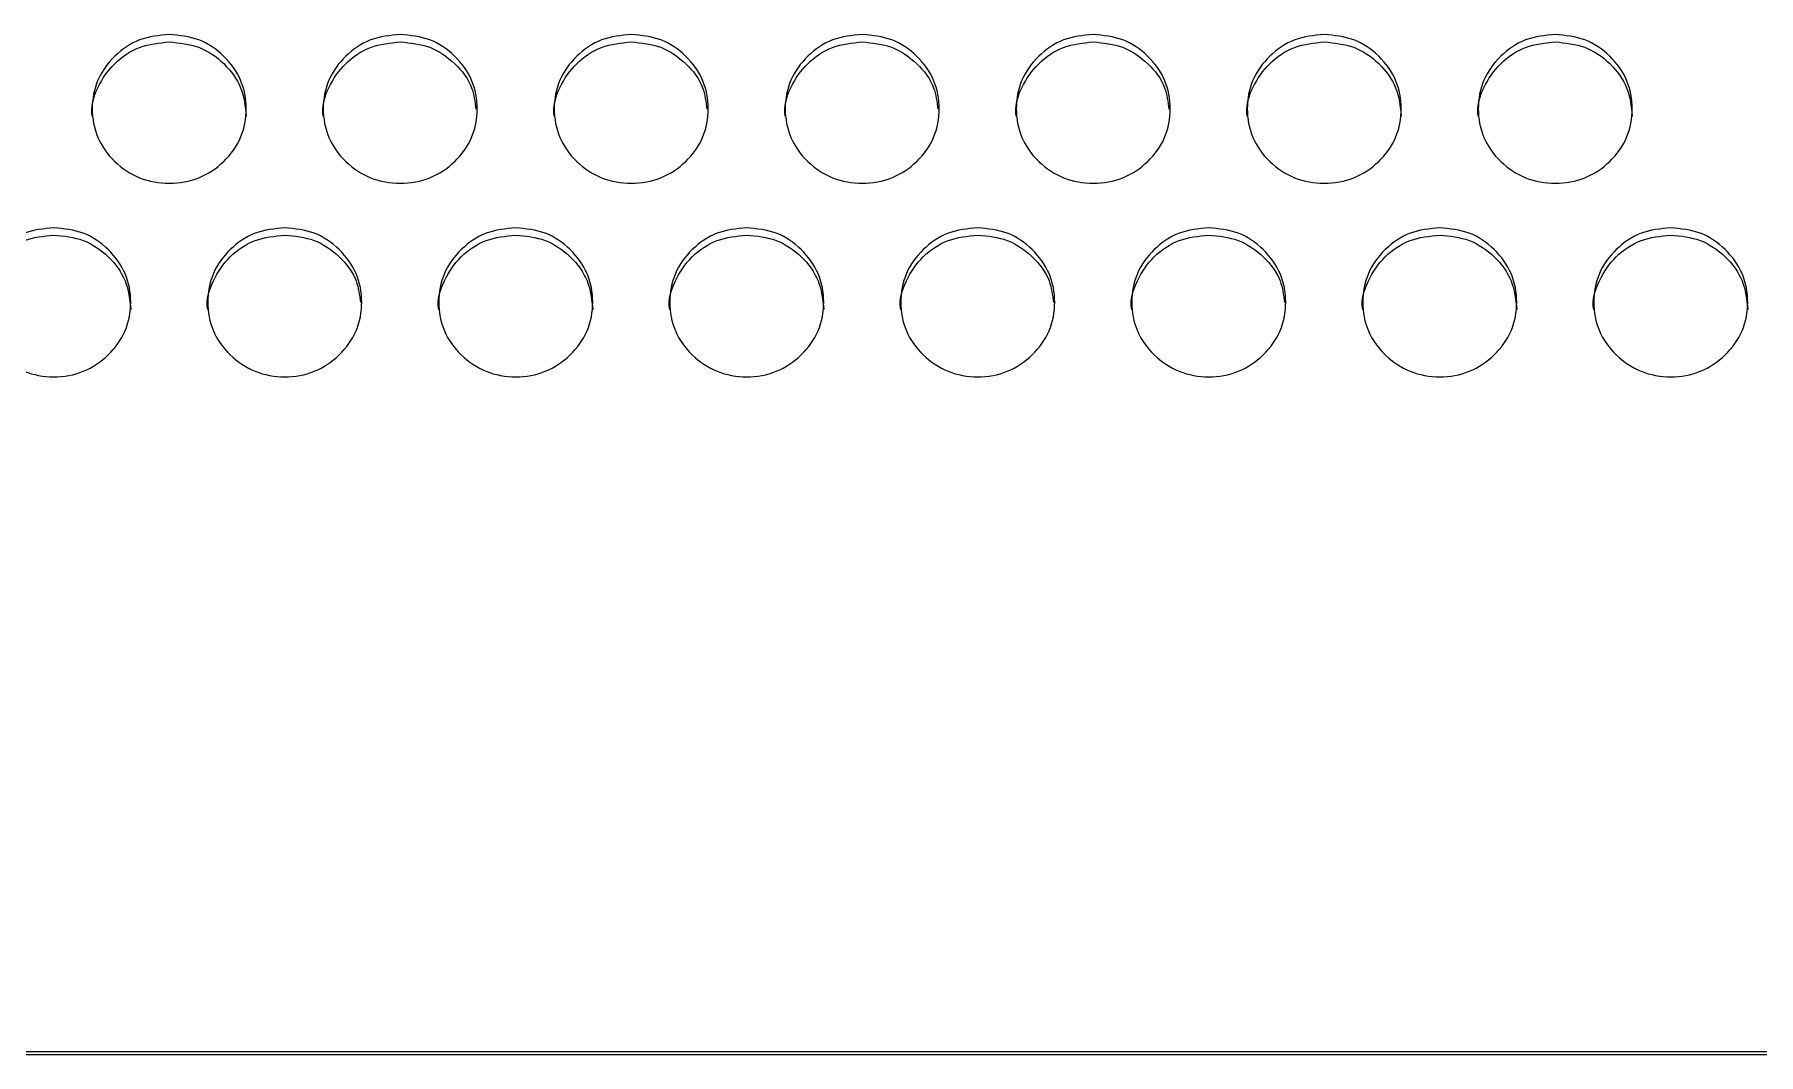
# Model space of a CAD drawing. Header units: millimetres. Extents: x 0.6 to 29.2, y 0.5 to 20.5.
# Drawn here: x 13.048 to 13.645, y 10.638 to 10.992 of the extents above; entities that cross this region are included whole.
import ezdxf

# ---------------------------------------------------------------- set-up
doc = ezdxf.new("R2010")
doc.units = ezdxf.units.MM

msp = doc.modelspace()

# ---------------------------------------------------------------- linework, layer by layer
for p, q in [((10.90135, 10.63898), (13.90135, 10.63898)), ((10.90135, 10.63796), (13.90135, 10.63796))]:
    msp.add_line(p, q)
for points, knots in [([(13.06802, 10.96315), (13.06802, 10.96316), (13.06735, 10.96646), (13.06957, 10.9734), (13.0753, 10.98175), (13.08417, 10.98788), (13.09118, 10.98858), (13.09468, 10.98893)], [0, 0, 0, 0, 0.0004469, 0.2504865, 0.5001314, 0.749904, 1, 1, 1, 1]), ([(13.09468, 10.99151), (13.09819, 10.99117), (13.10521, 10.99048), (13.11397, 10.98435), (13.12011, 10.97593), (13.12197, 10.96573), (13.12011, 10.95556), (13.11398, 10.94708), (13.10522, 10.94114), (13.09468, 10.93934), (13.08415, 10.94115), (13.07538, 10.94708), (13.06926, 10.95555), (13.0674, 10.96574), (13.06926, 10.97593), (13.07539, 10.98434), (13.08415, 10.99046), (13.09117, 10.99116), (13.09468, 10.99151)], [0, 0, 0, 0, 0.062436, 0.124971, 0.187529, 0.249979, 0.312539, 0.374983, 0.437547, 0.499991, 0.562542, 0.624995, 0.687551, 0.750003, 0.812562, 0.875009, 0.937471, 1, 1, 1, 1]), ([(13.09468, 10.98893), (13.09819, 10.98859), (13.10522, 10.9879), (13.11393, 10.98177), (13.12027, 10.97336), (13.12099, 10.96658), (13.12135, 10.96319)], [0, 0, 0, 0, 0.249957, 0.500258, 0.750578, 1, 1, 1, 1]), ([(13.14802, 10.96315), (13.14802, 10.96316), (13.14735, 10.96646), (13.14957, 10.9734), (13.1553, 10.98175), (13.16417, 10.98788), (13.17118, 10.98858), (13.17468, 10.98893)], [0, 0, 0, 0, 0.000447, 0.25049, 0.500137, 0.749911, 1, 1, 1, 1]), ([(13.17468, 10.99151), (13.17819, 10.99117), (13.18521, 10.99048), (13.19397, 10.98435), (13.20011, 10.97593), (13.20197, 10.96573), (13.20011, 10.95556), (13.19398, 10.94708), (13.18522, 10.94114), (13.17468, 10.93934), (13.16415, 10.94115), (13.15538, 10.94708), (13.14926, 10.95555), (13.1474, 10.96574), (13.14926, 10.97593), (13.15539, 10.98434), (13.16415, 10.99046), (13.17117, 10.99116), (13.17468, 10.99151)], [0, 0, 0, 0, 0.062438, 0.124974, 0.187531, 0.249981, 0.312541, 0.374985, 0.437549, 0.499993, 0.562546, 0.624997, 0.687553, 0.750005, 0.812565, 0.875011, 0.937473, 1, 1, 1, 1]), ([(13.17468, 10.98893), (13.1782, 10.98859), (13.18523, 10.9879), (13.19389, 10.98175), (13.19987, 10.9741), (13.20056, 10.96818), (13.20086, 10.96565)], [0, 0, 0, 0, 0.266554, 0.533465, 0.800396, 1, 1, 1, 1]), ([(13.22802, 10.96315), (13.22802, 10.96316), (13.22735, 10.96646), (13.22957, 10.9734), (13.2353, 10.98175), (13.24417, 10.98788), (13.25118, 10.98858), (13.25468, 10.98893)], [0, 0, 0, 0, 0.0004469, 0.2504865, 0.5001314, 0.749904, 1, 1, 1, 1]), ([(13.25468, 10.99151), (13.25819, 10.99117), (13.26521, 10.99048), (13.27397, 10.98435), (13.28011, 10.97593), (13.28197, 10.96573), (13.28011, 10.95556), (13.27398, 10.94708), (13.26522, 10.94114), (13.25468, 10.93934), (13.24415, 10.94115), (13.23538, 10.94708), (13.22926, 10.95556), (13.2274, 10.96574), (13.22926, 10.97593), (13.23539, 10.98434), (13.24415, 10.99046), (13.25117, 10.99116), (13.25468, 10.99151)], [0, 0, 0, 0, 0.062436, 0.1249731, 0.1875306, 0.2499804, 0.3125397, 0.3749848, 0.4375489, 0.499993, 0.5625438, 0.6249969, 0.6875514, 0.7500037, 0.8125626, 0.875009, 0.9374706, 1, 1, 1, 1]), ([(13.25468, 10.98893), (13.2582, 10.98859), (13.26523, 10.9879), (13.27389, 10.98175), (13.27987, 10.9741), (13.28056, 10.96818), (13.28086, 10.96565)], [0, 0, 0, 0, 0.266545, 0.533465, 0.800396, 1, 1, 1, 1]), ([(13.30802, 10.96315), (13.30802, 10.96316), (13.30742, 10.96647), (13.30953, 10.9734), (13.31531, 10.98175), (13.32417, 10.98788), (13.33118, 10.98858), (13.33468, 10.98893)], [0, 0, 0, 0, 0.000445, 0.250488, 0.500135, 0.749911, 1, 1, 1, 1]), ([(13.33468, 10.99151), (13.33819, 10.99117), (13.34521, 10.99048), (13.35397, 10.98435), (13.36011, 10.97593), (13.36197, 10.96573), (13.36011, 10.95556), (13.35398, 10.94708), (13.34522, 10.94114), (13.33468, 10.93934), (13.32415, 10.94115), (13.31538, 10.94708), (13.30926, 10.95555), (13.3074, 10.96574), (13.30926, 10.97593), (13.31539, 10.98434), (13.32415, 10.99046), (13.33117, 10.99116), (13.33468, 10.99151)], [0, 0, 0, 0, 0.062438, 0.124974, 0.187531, 0.249982, 0.312541, 0.374985, 0.437549, 0.499994, 0.562545, 0.624998, 0.687554, 0.750006, 0.812565, 0.875011, 0.937473, 1, 1, 1, 1]), ([(13.33468, 10.98893), (13.3382, 10.98859), (13.34523, 10.9879), (13.35389, 10.98175), (13.35987, 10.9741), (13.36056, 10.96818), (13.36086, 10.96565)], [0, 0, 0, 0, 0.266554, 0.533465, 0.800396, 1, 1, 1, 1]), ([(13.38802, 10.96315), (13.38802, 10.96316), (13.38735, 10.96646), (13.38957, 10.9734), (13.3953, 10.98175), (13.40417, 10.98788), (13.41118, 10.98858), (13.41468, 10.98893)], [0, 0, 0, 0, 0.000447, 0.250489, 0.50013, 0.749903, 1, 1, 1, 1]), ([(13.41468, 10.99151), (13.41819, 10.99117), (13.42521, 10.99048), (13.43397, 10.98435), (13.44011, 10.97593), (13.44197, 10.96573), (13.44011, 10.95556), (13.43398, 10.94708), (13.42522, 10.94114), (13.41468, 10.93934), (13.40415, 10.94115), (13.39538, 10.94708), (13.38926, 10.95555), (13.3874, 10.96574), (13.38926, 10.97593), (13.39538, 10.98434), (13.40415, 10.99046), (13.41117, 10.99116), (13.41468, 10.99151)], [0, 0, 0, 0, 0.062436, 0.124973, 0.187531, 0.249981, 0.312541, 0.374986, 0.437548, 0.499992, 0.562545, 0.624996, 0.687552, 0.750004, 0.812564, 0.875009, 0.937471, 1, 1, 1, 1]), ([(13.41468, 10.98893), (13.4182, 10.98859), (13.42523, 10.9879), (13.43389, 10.98175), (13.43987, 10.9741), (13.44056, 10.96818), (13.44086, 10.96565)], [0, 0, 0, 0, 0.266545, 0.533465, 0.800396, 1, 1, 1, 1]), ([(13.46802, 10.96315), (13.46802, 10.96316), (13.46735, 10.96646), (13.46957, 10.9734), (13.4753, 10.98175), (13.48417, 10.98788), (13.49118, 10.98858), (13.49468, 10.98893)], [0, 0, 0, 0, 0.0004469, 0.2504865, 0.5001314, 0.749904, 1, 1, 1, 1]), ([(13.49468, 10.99151), (13.49819, 10.99117), (13.50521, 10.99048), (13.51397, 10.98435), (13.52011, 10.97593), (13.52197, 10.96573), (13.52011, 10.95556), (13.51398, 10.94708), (13.50522, 10.94114), (13.49468, 10.93934), (13.48415, 10.94115), (13.47538, 10.94708), (13.46926, 10.95555), (13.4674, 10.96574), (13.46926, 10.97593), (13.47539, 10.98434), (13.48415, 10.99046), (13.49117, 10.99116), (13.49468, 10.99151)], [0, 0, 0, 0, 0.062436, 0.124971, 0.187529, 0.249979, 0.312539, 0.374983, 0.437547, 0.499991, 0.562542, 0.624995, 0.687551, 0.750003, 0.812562, 0.875009, 0.937471, 1, 1, 1, 1]), ([(13.49468, 10.98893), (13.49819, 10.98859), (13.50522, 10.9879), (13.51393, 10.98177), (13.52027, 10.97336), (13.52099, 10.96658), (13.52135, 10.96319)], [0, 0, 0, 0, 0.249957, 0.500258, 0.750578, 1, 1, 1, 1]), ([(13.54802, 10.96315), (13.54802, 10.96316), (13.54735, 10.96646), (13.54957, 10.9734), (13.5553, 10.98175), (13.56417, 10.98788), (13.57118, 10.98858), (13.57468, 10.98893)], [0, 0, 0, 0, 0.000447, 0.25049, 0.50013, 0.749912, 1, 1, 1, 1]), ([(13.57468, 10.99151), (13.57819, 10.99117), (13.58521, 10.99048), (13.59397, 10.98435), (13.60011, 10.97593), (13.60197, 10.96573), (13.60011, 10.95556), (13.59398, 10.94708), (13.58522, 10.94114), (13.57468, 10.93934), (13.56415, 10.94115), (13.55538, 10.94708), (13.54926, 10.95555), (13.5474, 10.96574), (13.54926, 10.97593), (13.55538, 10.98434), (13.56415, 10.99046), (13.57117, 10.99116), (13.57468, 10.99151)], [0, 0, 0, 0, 0.062438, 0.124973, 0.187531, 0.249981, 0.312541, 0.374985, 0.437549, 0.499993, 0.562546, 0.624997, 0.687553, 0.750005, 0.812564, 0.875009, 0.937473, 1, 1, 1, 1]), ([(13.57468, 10.98893), (13.57819, 10.98859), (13.58522, 10.9879), (13.59393, 10.98177), (13.60027, 10.97336), (13.60099, 10.96658), (13.60135, 10.96319)], [0, 0, 0, 0, 0.2499644, 0.5002629, 0.7505805, 1, 1, 1, 1]), ([(13.02802, 10.89616), (13.02802, 10.89617), (13.02742, 10.89949), (13.02953, 10.90642), (13.03531, 10.91479), (13.04417, 10.92093), (13.05118, 10.92163), (13.05468, 10.92198)], [0, 0, 0, 0, 0.000445, 0.250487, 0.500135, 0.74991, 1, 1, 1, 1]), ([(13.05468, 10.92451), (13.05819, 10.92417), (13.06521, 10.92348), (13.07397, 10.91733), (13.08011, 10.90891), (13.08197, 10.8987), (13.08011, 10.88851), (13.07398, 10.88001), (13.06522, 10.87407), (13.05468, 10.87227), (13.04415, 10.87408), (13.03538, 10.88002), (13.02926, 10.8885), (13.0274, 10.8987), (13.02926, 10.90891), (13.03539, 10.91733), (13.04415, 10.92346), (13.05117, 10.92416), (13.05468, 10.92451)], [0, 0, 0, 0, 0.062438, 0.124974, 0.187531, 0.249981, 0.312541, 0.374985, 0.43755, 0.499994, 0.562545, 0.624998, 0.687554, 0.750006, 0.812564, 0.875011, 0.937473, 1, 1, 1, 1]), ([(13.05468, 10.92198), (13.05819, 10.92163), (13.06522, 10.92095), (13.07393, 10.91481), (13.08027, 10.90639), (13.08099, 10.8996), (13.08135, 10.89621)], [0, 0, 0, 0, 0.2499646, 0.5002629, 0.7505821, 1, 1, 1, 1]), ([(13.10802, 10.89616), (13.10802, 10.89617), (13.10735, 10.89948), (13.10957, 10.90643), (13.1153, 10.91479), (13.12417, 10.92093), (13.13118, 10.92163), (13.13468, 10.92198)], [0, 0, 0, 0, 0.0004463, 0.2504856, 0.5001308, 0.7499033, 1, 1, 1, 1]), ([(13.13468, 10.92451), (13.13819, 10.92417), (13.14521, 10.92348), (13.15397, 10.91733), (13.16011, 10.90891), (13.16197, 10.8987), (13.16011, 10.88851), (13.15398, 10.88001), (13.14522, 10.87407), (13.13468, 10.87227), (13.12415, 10.87408), (13.11538, 10.88002), (13.10926, 10.8885), (13.1074, 10.8987), (13.10926, 10.90891), (13.11538, 10.91733), (13.12415, 10.92346), (13.13117, 10.92416), (13.13468, 10.92451)], [0, 0, 0, 0, 0.062436, 0.124973, 0.187531, 0.24998, 0.312539, 0.374985, 0.437549, 0.499991, 0.562544, 0.624997, 0.687551, 0.750004, 0.812562, 0.875009, 0.937471, 1, 1, 1, 1]), ([(13.13468, 10.92198), (13.1382, 10.92163), (13.14523, 10.92095), (13.15389, 10.91479), (13.15988, 10.90711), (13.16057, 10.90117), (13.16087, 10.89862)], [0, 0, 0, 0, 0.266175, 0.532724, 0.799287, 1, 1, 1, 1]), ([(13.18802, 10.89616), (13.18802, 10.89617), (13.18742, 10.89949), (13.18953, 10.90642), (13.19531, 10.91479), (13.20417, 10.92093), (13.21118, 10.92163), (13.21468, 10.92198)], [0, 0, 0, 0, 0.0004446, 0.2504843, 0.5001299, 0.7499029, 1, 1, 1, 1]), ([(13.21468, 10.92451), (13.21819, 10.92417), (13.22521, 10.92348), (13.23397, 10.91733), (13.24011, 10.90891), (13.24197, 10.8987), (13.24011, 10.88851), (13.23398, 10.88001), (13.22522, 10.87407), (13.21468, 10.87227), (13.20415, 10.87408), (13.19538, 10.88002), (13.18926, 10.8885), (13.1874, 10.8987), (13.18926, 10.90891), (13.19539, 10.91733), (13.20415, 10.92346), (13.21117, 10.92416), (13.21468, 10.92451)], [0, 0, 0, 0, 0.062436, 0.124971, 0.187529, 0.249979, 0.312539, 0.374983, 0.437547, 0.499991, 0.562542, 0.624995, 0.687551, 0.750003, 0.812562, 0.875009, 0.937471, 1, 1, 1, 1]), ([(13.21468, 10.92198), (13.21819, 10.92163), (13.22522, 10.92095), (13.23393, 10.91481), (13.24027, 10.90639), (13.24099, 10.8996), (13.24135, 10.89621)], [0, 0, 0, 0, 0.249958, 0.500258, 0.75058, 1, 1, 1, 1]), ([(13.26802, 10.89616), (13.26802, 10.89617), (13.26735, 10.89948), (13.26957, 10.90643), (13.2753, 10.91479), (13.28417, 10.92093), (13.29118, 10.92163), (13.29468, 10.92198)], [0, 0, 0, 0, 0.0004463, 0.2504887, 0.5001297, 0.7499114, 1, 1, 1, 1]), ([(13.29468, 10.92451), (13.29819, 10.92417), (13.30521, 10.92348), (13.31397, 10.91733), (13.32011, 10.90891), (13.32197, 10.8987), (13.32011, 10.88851), (13.31398, 10.88002), (13.30522, 10.87407), (13.29468, 10.87227), (13.28415, 10.87408), (13.27538, 10.88002), (13.26926, 10.8885), (13.2674, 10.8987), (13.26926, 10.90891), (13.27538, 10.91733), (13.28415, 10.92346), (13.29117, 10.92416), (13.29468, 10.92451)], [0, 0, 0, 0, 0.062436, 0.1249733, 0.1875307, 0.2499808, 0.3125406, 0.3749861, 0.4375481, 0.4999923, 0.5625456, 0.6249966, 0.6875525, 0.7500047, 0.8125639, 0.8750094, 0.937473, 1, 1, 1, 1]), ([(13.29468, 10.92198), (13.29819, 10.92163), (13.30522, 10.92095), (13.31393, 10.91481), (13.32027, 10.90639), (13.32099, 10.8996), (13.32135, 10.89621)], [0, 0, 0, 0, 0.249956, 0.5002631, 0.750583, 1, 1, 1, 1]), ([(13.34802, 10.89616), (13.34802, 10.89617), (13.34735, 10.89948), (13.34957, 10.90643), (13.3553, 10.91479), (13.36417, 10.92093), (13.37118, 10.92163), (13.37468, 10.92198)], [0, 0, 0, 0, 0.0004463, 0.2504856, 0.5001308, 0.7499033, 1, 1, 1, 1]), ([(13.37468, 10.92451), (13.37819, 10.92417), (13.38521, 10.92348), (13.39397, 10.91733), (13.40011, 10.90891), (13.40197, 10.8987), (13.40011, 10.88851), (13.39398, 10.88001), (13.38522, 10.87407), (13.37468, 10.87227), (13.36415, 10.87408), (13.35538, 10.88002), (13.34926, 10.8885), (13.3474, 10.8987), (13.34926, 10.90891), (13.35539, 10.91733), (13.36415, 10.92346), (13.37117, 10.92416), (13.37468, 10.92451)], [0, 0, 0, 0, 0.062436, 0.124971, 0.18753, 0.24998, 0.31254, 0.374984, 0.437548, 0.499992, 0.562543, 0.624996, 0.687552, 0.750003, 0.812562, 0.875009, 0.937471, 1, 1, 1, 1]), ([(13.37468, 10.92198), (13.3782, 10.92163), (13.38523, 10.92095), (13.39389, 10.91479), (13.39988, 10.90711), (13.40057, 10.90117), (13.40087, 10.89862)], [0, 0, 0, 0, 0.266176, 0.532717, 0.799287, 1, 1, 1, 1]), ([(13.42802, 10.89616), (13.42802, 10.89617), (13.42735, 10.89948), (13.42957, 10.90643), (13.4353, 10.91479), (13.44417, 10.92093), (13.45118, 10.92163), (13.45468, 10.92198)], [0, 0, 0, 0, 0.000446, 0.250489, 0.500136, 0.749911, 1, 1, 1, 1]), ([(13.45468, 10.92451), (13.45819, 10.92417), (13.46521, 10.92348), (13.47397, 10.91733), (13.48011, 10.90891), (13.48197, 10.8987), (13.48011, 10.88851), (13.47398, 10.88001), (13.46522, 10.87407), (13.45468, 10.87227), (13.44415, 10.87408), (13.43538, 10.88002), (13.42926, 10.8885), (13.42739, 10.8987), (13.42926, 10.90891), (13.43539, 10.91733), (13.44415, 10.92346), (13.45117, 10.92416), (13.45468, 10.92451)], [0, 0, 0, 0, 0.0624384, 0.1249736, 0.1875311, 0.2499812, 0.312541, 0.3749851, 0.4375491, 0.4999933, 0.5625442, 0.6249972, 0.6875531, 0.7500053, 0.8125645, 0.8750114, 0.937473, 1, 1, 1, 1]), ([(13.45468, 10.92198), (13.4582, 10.92163), (13.46523, 10.92095), (13.47389, 10.91479), (13.47988, 10.90711), (13.48057, 10.90117), (13.48087, 10.89862)], [0, 0, 0, 0, 0.266184, 0.532724, 0.799286, 1, 1, 1, 1]), ([(13.50802, 10.89616), (13.50802, 10.89617), (13.50735, 10.89948), (13.50957, 10.90643), (13.5153, 10.91479), (13.52417, 10.92093), (13.53118, 10.92163), (13.53468, 10.92198)], [0, 0, 0, 0, 0.0004463, 0.2504856, 0.5001308, 0.7499033, 1, 1, 1, 1]), ([(13.53468, 10.92451), (13.53819, 10.92417), (13.54521, 10.92348), (13.55397, 10.91733), (13.56011, 10.90891), (13.56197, 10.8987), (13.56011, 10.88851), (13.55398, 10.88001), (13.54522, 10.87407), (13.53468, 10.87227), (13.52415, 10.87408), (13.51538, 10.88002), (13.50926, 10.8885), (13.5074, 10.8987), (13.50926, 10.90891), (13.51538, 10.91733), (13.52415, 10.92346), (13.53117, 10.92416), (13.53468, 10.92451)], [0, 0, 0, 0, 0.062436, 0.124973, 0.187531, 0.24998, 0.312539, 0.374985, 0.437549, 0.499991, 0.562544, 0.624997, 0.687551, 0.750004, 0.812562, 0.875009, 0.937471, 1, 1, 1, 1]), ([(13.53468, 10.92198), (13.53819, 10.92163), (13.54522, 10.92095), (13.55393, 10.91481), (13.56027, 10.90639), (13.56099, 10.8996), (13.56135, 10.89621)], [0, 0, 0, 0, 0.249956, 0.5002631, 0.750583, 1, 1, 1, 1]), ([(13.58802, 10.89616), (13.58802, 10.89617), (13.58742, 10.89949), (13.58953, 10.90642), (13.59531, 10.91479), (13.60417, 10.92093), (13.61118, 10.92163), (13.61468, 10.92198)], [0, 0, 0, 0, 0.000445, 0.250487, 0.500135, 0.74991, 1, 1, 1, 1]), ([(13.61468, 10.92451), (13.61819, 10.92417), (13.62521, 10.92348), (13.63397, 10.91733), (13.64011, 10.90891), (13.64197, 10.8987), (13.64011, 10.88851), (13.63398, 10.88001), (13.62522, 10.87407), (13.61468, 10.87227), (13.60415, 10.87408), (13.59538, 10.88002), (13.58926, 10.8885), (13.5874, 10.8987), (13.58926, 10.90891), (13.59539, 10.91733), (13.60415, 10.92346), (13.61117, 10.92416), (13.61468, 10.92451)], [0, 0, 0, 0, 0.062438, 0.124974, 0.187531, 0.249981, 0.312541, 0.374985, 0.43755, 0.499994, 0.562545, 0.624998, 0.687554, 0.750006, 0.812564, 0.875011, 0.937473, 1, 1, 1, 1]), ([(13.61468, 10.92198), (13.61819, 10.92163), (13.62522, 10.92095), (13.63393, 10.91481), (13.64027, 10.90639), (13.64099, 10.8996), (13.64135, 10.89621)], [0, 0, 0, 0, 0.2499646, 0.5002629, 0.7505821, 1, 1, 1, 1])]:
    msp.add_open_spline(points, degree=3, knots=knots)

doc.saveas('drawing.dxf')
